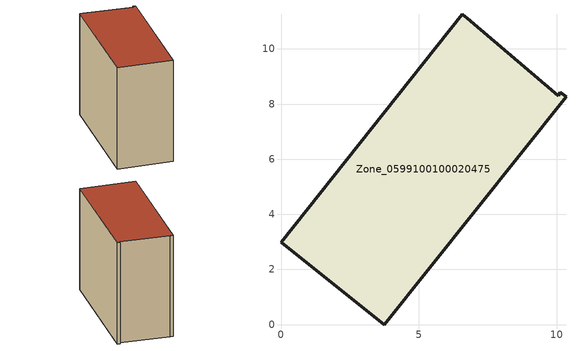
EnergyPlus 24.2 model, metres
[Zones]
Zone_0599100100020475
 floor ground (C_G): 10.05,8.31 10.13,8.42 10.34,8.26 3.75,0 0,2.99 6.58,11.25 6.76,11.11 z0.49
 wall outside (C_F): 3.75,0 10.34,8.26 10.13,8.42 10.05,8.31 6.76,11.11 6.58,11.25 0,2.99 3.75,0 z0.49:9.75
 roof outside (C_R): 10.13,8.42 10.05,8.31 6.76,11.11 6.58,11.25 0,2.99 3.75,0 10.34,8.26 z9.75
[BUILDING]
Pand.0599100100020475: North Axis=0; Terrain=City; Loads Convergence Tolerance Value=0.04; Temperature Convergence Tolerance Value=0.4; Solar Distribution=FullExterior; Maximum Number of Warmup Days=25; Minimum Number of Warmup Days=1
[Site:Location]
Rotterdam.The.Hague.AP_ZH_NLD Design_Conditions: Latitude=51.96; Longitude=4.45; Time Zone=1; Elevation=-4.5
[SITE:GROUNDTEMPERATURE:BUILDINGSURFACE]
18, 18, 18, 18, 18, 18, 18, 18, 18, 18, 18, 18
[MATERIAL] Thermal Absorptance=0.9; Solar Absorptance=0.7; Visible Absorptance=0.7
Name | Roughness | Thickness | Conductivity | Density | Specific Heat
G.TI.2015-2018 | MediumSmooth | 0.15 | 0.0428571 | 540 | 1210
F.TI.2015-2018 | Rough | 0.3 | 0.0666667 | 1920 | 840
R.TI.2015-2018 | MediumRough | 0.2 | 0.0333333 | 1500 | 1000
[CONSTRUCTION]
C_G: G.TI.2015-2018
C_F: F.TI.2015-2018
C_R: R.TI.2015-2018
[ZONE]
Zone_0599100100020475: Type=1; Multiplier=1; Ceiling Height=Autocalculate; Volume=Autocalculate; Floor Area=autocalculate; Part of Total Floor Area=Yes
[ZONEINFILTRATION:DESIGNFLOWRATE]
Infil_Zone_0599100100020475: Zone or ZoneList or Space or SpaceList=Zone_0599100100020475; Schedule=AlwaysOn; Design Flow Rate Calculation Method=Flow/Area; Flow Rate per Floor Area=0.0015; Constant Term Coefficient=1; Temperature Term Coefficient=0; Velocity Term Coefficient=0; Velocity Squared Term Coefficient=0
[HVACTEMPLATE:ZONE:IDEALLOADSAIRSYSTEM]
Zone_0599100100020475: Maximum Heating Supply Air Temperature=50; Minimum Cooling Supply Air Temperature=13; Maximum Heating Supply Air Humidity Ratio=0.0156; Minimum Cooling Supply Air Humidity Ratio=0.0077; Heating Limit=NoLimit; Cooling Limit=NoLimit; Dehumidification Control Type=ConstantSensibleHeatRatio; Cooling Sensible Heat Ratio=0.7; Dehumidification Setpoint=60; Humidification Control Type=None; Humidification Setpoint=30; Outdoor Air Method=None; Outdoor Air Flow Rate per Person=0.00944; Outdoor Air Flow Rate per Zone Floor Area=0; Outdoor Air Flow Rate per Zone=0; Demand Controlled Ventilation Type=None; Outdoor Air Economizer Type=NoEconomizer; Heat Recovery Type=None; Sensible Heat Recovery Effectiveness=0.7; Latent Heat Recovery Effectiveness=0.65
[ZONECONTROL:THERMOSTAT]
ThermostatControl_Zone_0599100100020475: Zone or ZoneList=Zone_0599100100020475; Control Type Schedule=DualSetpointControlType; Control 1=Thermostat_Zone_0599100100020475; Temperature Difference Between Cutout And Setpoint=0
[THERMOSTATSETPOINT:DUALSETPOINT]
Thermostat_Zone_0599100100020475: Heating Setpoint Temperature Schedule=HeatingSetpoint_Zone_0599100100020475; Cooling Setpoint Temperature Schedule=CoolingSetpoint_Zone_0599100100020475
[SCHEDULE:COMPACT]
HeatingSetpoint_Zone_0599100100020475: Through: 12/31, For: AllDays, Until: 24:00, 21
CoolingSetpoint_Zone_0599100100020475: Through: 12/31, For: AllDays, Until: 24:00, 24
DualSetpointControlType: Through: 12/31, For: AllDays, Until: 24:00, 4
AlwaysOn: Through: 12/31, For: AllDays, Until: 24:00, 1
